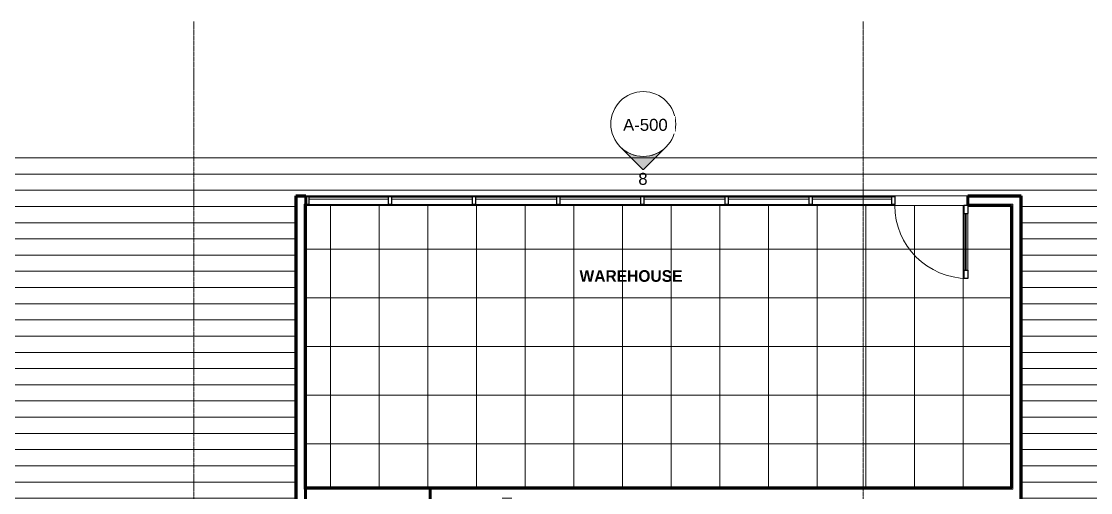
# Model space of a CAD drawing. Header units: inches. Extents: x 30 to 2293, y -1876 to -115.
# Drawn here: x 625 to 1153, y -347 to -115 of the extents above; entities that cross this region are included whole.
import ezdxf

# ---------------------------------------------------------------- set-up
doc = ezdxf.new("R2010")
doc.units = ezdxf.units.IN
doc.header["$MEASUREMENT"] = 0
doc.linetypes.add('Grid Line 1_2_', pattern=[0.875, 0.5, -0.125, 0.125, -0.125])
for name, color, linetype, lineweight in [('A-AREA-IDEN', 2, 'Continuous', 9), ('A-CLNG-PATT', 13, 'Continuous', 18), ('A-DOOR', 31, 'Continuous', 18), ('A-DOOR-GLAZ', 31, 'Continuous', 40), ('A-GLAZ-CURT', 52, 'Continuous', 9), ('A-GLAZ-CWMG', 51, 'Continuous', 9), ('A-ROOF-PATT', 132, 'Continuous', 18), ('A-WALL', 113, 'Continuous', 18), ('A-WALL-PATT', 111, 'Continuous', 60), ('G-ANNO-SYMB', 111, 'Continuous', 9), ('I-WALL', 2, 'Continuous', 18), ('S-GRID', 1, 'Continuous', 9)]:
    doc.layers.add(name, color=color, linetype=linetype, lineweight=lineweight)
doc.styles.add('Arial', font='arial.ttf', dxfattribs={"height": 5.901198})
doc.styles.add('Century Gothic_B', font='GOTHICB.TTF', dxfattribs={"height": 5.744479})
pattern_1 = [(0, (0, 0), (20.48, 5.12), [0.845, -14.515, 0.845, -14.515, -81.92]), (0, (0, 0), (20.48, 5.12), [-30.72, 0.845, -29.875, 0.845, -14.515, -35.84]), (0, (0, 0), (20.48, 5.12), [-76.8, 0.845, -9.395, 0.845, -24.755]), (120, (7.68, 2.56), (-14.67405, 15.1762), [0.845, -14.515, 0.845, -14.515, -81.92]), (120, (7.68, 2.56), (-14.67405, 15.1762), [-30.72, 0.845, -29.875, 0.845, -14.515, -35.84]), (120, (7.68, 2.56), (-14.67405, 15.1762), [-76.8, 0.845, -9.395, 0.845, -24.755]), (240, (10.24, 12.8), (-5.80595, -20.2962), [0.845, -14.515, 0.845, -14.515, -81.92]), (240, (10.24, 12.8), (-5.80595, -20.2962), [-30.72, 0.845, -29.875, 0.845, -14.515, -35.84]), (240, (10.24, 12.8), (-5.80595, -20.2962), [-76.8, 0.845, -9.395, 0.845, -24.755])]

# ---------------------------------------------------------------- blocks, each defined once
blk = doc.blocks.new('Open Source Metal Building_Exterior_rvt-1-REFLECTED CEILING PLAN - OFFICE ANNEX')
at = {"layer": 'A-ROOF-PATT', "lineweight": 9}
h = blk.add_hatch(dxfattribs=at)
h.set_pattern_fill('FP_35', style=0, pattern_type=2)
h.set_pattern_definition([(180, (-24239.079, 22238.233), (1e-15, 7.993), [])])
h.paths.add_polyline_path([(1370.17, -687.71), (1370.2, -687.66), (1370.2, -679.28), (1370.04, -678.9), (1369.65, -678.74), (1368.31, -678.74), (1368.31, -678.47), (1372.31, -678.47), (1372.31, -678.74), (1370.97, -678.74), (1370.59, -678.9), (1370.43, -679.28), (1370.45, -687.71), (1700.17, -687.71), (1700.2, -687.66), (1700.2, -679.28), (1700.04, -678.9), (1699.65, -678.74), (1698.31, -678.74), (1698.31, -678.47), (1702.31, -678.47), (1702.31, -678.74), (1700.97, -678.74), (1700.59, -678.9), (1700.43, -679.35), (1700.45, -687.71), (2030.17, -687.71), (2030.2, -687.66), (2030.2, -679.28), (2030.04, -678.9), (2029.65, -678.74), (2028.31, -678.74), (2028.31, -678.47), (2032.31, -678.47), (2032.31, -678.74), (2030.97, -678.74), (2030.59, -678.9), (2030.43, -679.35), (2030.45, -687.71), (2210.16, -687.71), (2210.16, -179.33), (126.52, -179.33), (126.52, -687.71), (380.17, -687.71), (380.2, -687.66), (380.2, -679.28), (380.04, -678.9), (379.65, -678.74), (378.31, -678.74), (378.31, -678.47), (382.31, -678.47), (382.31, -678.74), (380.97, -678.74), (380.59, -678.9), (380.43, -679.35), (380.45, -687.71), (710.17, -687.71), (710.2, -687.66), (710.2, -679.28), (710.04, -678.9), (709.65, -678.74), (708.31, -678.74), (708.31, -678.47), (712.31, -678.47), (712.31, -678.74), (710.97, -678.74), (710.59, -678.9), (710.43, -679.35), (710.45, -687.71), (760.61, -687.71), (760.61, -200.84), (1118.36, -200.84), (1118.36, -448.84), (1039.36, -448.84), (1039.36, -571.59), (1118.36, -571.59), (1118.36, -687.71), (1370.04, -687.71)], flags=0)
h.paths.add_polyline_path([(852.8, -687.71), (1040.17, -687.71), (1040.2, -687.66), (1040.2, -679.28), (1040.04, -678.9), (1039.65, -678.74), (1038.31, -678.74), (1038.31, -678.47), (1042.31, -678.47), (1042.31, -678.74), (1040.97, -678.74), (1040.59, -678.9), (1040.43, -679.35), (1040.45, -687.71), (1113.61, -687.71), (1113.61, -675.59), (765.36, -675.59), (765.36, -687.71), (777.65, -687.71)], flags=0)
h.paths.add_polyline_path([(882.26, -639.09), (887.01, -639.09), (887.01, -636.71), (882.26, -636.71)], flags=0)
h.paths.add_polyline_path([(765.36, -576.34), (826.86, -576.34), (826.86, -571.59), (765.36, -571.59)], flags=0)
h.paths.add_polyline_path([(826.86, -448.84), (826.86, -444.09), (765.36, -444.09), (765.36, -448.84), (777.65, -448.84)], flags=0)
h.paths.add_polyline_path([(1031.23, -383.71), (1035.36, -383.71), (1035.36, -381.34), (1030.61, -381.34), (1030.61, -383.71)], flags=0)
h.paths.add_polyline_path([(862.26, -383.71), (867.01, -383.71), (867.01, -349.59), (862.26, -349.59), (862.26, -379.34)], flags=0)
at = {"layer": 'S-GRID', "linetype": 'Grid Line 1_2_'}
for p, q in [((710.31, -114.83), (710.31, -1843.89)), ((1040.31, -114.83), (1040.31, -1843.89))]:
    blk.add_line(p, q, dxfattribs=at)
blk = doc.blocks.new('System Panel - Glazed-700942-REFLECTED CEILING PLAN - OFFICE ANNEX')
at = {"layer": 'A-GLAZ-CURT', "lineweight": 18}
for p, q in [((-19.625, 0.75), (-19.625, 1.75)), ((-19.625, 1.75), (19.625, 1.75)), ((19.625, 0.75), (-19.625, 0.75)), ((19.625, 1.75), (19.625, 0.75))]:
    blk.add_line(p, q, dxfattribs=at)
blk = doc.blocks.new('Rectangular Mullion - 2_5_ x 5_ rectangular-700938-REFLECTED CEILING PLAN - OFFICE ANNEX')
at = {"layer": 'A-GLAZ-CWMG'}
for p, q in [((1015.23, -201.21), (1054.48, -201.21)), ((1015.23, -205.21), (1054.48, -205.21))]:
    blk.add_line(p, q, dxfattribs=at)
blk = doc.blocks.new('Rectangular Mullion - 2_5_ x 5_ rectangular-613860-REFLECTED CEILING PLAN - OFFICE ANNEX')
at = {"layer": 'A-GLAZ-CWMG', "lineweight": 30}
for p, q in [((0, 2), (-1.5, 2)), ((-1.5, 2), (-1.5, -2)), ((0, -2), (0, 2)), ((-1.5, -2), (0, -2))]:
    blk.add_line(p, q, dxfattribs=at)
blk = doc.blocks.new('Rectangular Mullion - 2_5_ x 5_ rectangular-613861-REFLECTED CEILING PLAN - OFFICE ANNEX')
at = {"layer": 'A-GLAZ-CWMG', "lineweight": 30}
for p, q in [((-1.5, 2), (0, 2)), ((-1.5, -2), (-1.5, 2)), ((0, 2), (0, -2)), ((0, -2), (-1.5, -2))]:
    blk.add_line(p, q, dxfattribs=at)
blk = doc.blocks.new('System Panel - Glazed-700943-REFLECTED CEILING PLAN - OFFICE ANNEX')
at = {"layer": 'A-GLAZ-CURT', "lineweight": 18}
for p, q in [((-20, 0.75), (-20, 1.75)), ((-20, 1.75), (20, 1.75)), ((20, 0.75), (-20, 0.75)), ((20, 1.75), (20, 0.75))]:
    blk.add_line(p, q, dxfattribs=at)
blk = doc.blocks.new('System Panel - Glazed-700944-REFLECTED CEILING PLAN - OFFICE ANNEX')
at = {"layer": 'A-GLAZ-CURT', "lineweight": 18}
for p, q in [((-20, 0.75), (-20, 1.75)), ((-20, 1.75), (20, 1.75)), ((20, 0.75), (-20, 0.75)), ((20, 1.75), (20, 0.75))]:
    blk.add_line(p, q, dxfattribs=at)
blk = doc.blocks.new('Rectangular Mullion - 2_5_ x 5_ rectangular-700940-REFLECTED CEILING PLAN - OFFICE ANNEX')
at = {"layer": 'A-GLAZ-CWMG'}
for p, q in [((807.73, -201.21), (847.73, -201.21)), ((807.73, -205.21), (847.73, -205.21))]:
    blk.add_line(p, q, dxfattribs=at)
blk = doc.blocks.new('Rectangular Mullion - 2_5_ x 5_ rectangular-613858-REFLECTED CEILING PLAN - OFFICE ANNEX')
at = {"layer": 'A-GLAZ-CWMG', "lineweight": 30}
for p, q in [((0.75, 2), (-0.75, 2)), ((-0.75, 2), (-0.75, -2)), ((0.75, -2), (0.75, 2)), ((-0.75, -2), (0.75, -2))]:
    blk.add_line(p, q, dxfattribs=at)
blk = doc.blocks.new('Single-Glass 1 - 36_ x 84_-564716-REFLECTED CEILING PLAN - OFFICE ANNEX')
at = {"layer": 'A-DOOR', "lineweight": 30}
for p, q in [((16, -2.375), (16, -6.375)), ((18, -2.375), (16, -2.375)), ((18, -2.375), (18, -6.375)), ((16, -6.375), (18, -6.375)), ((16, -34.375), (16, -38.375)), ((16, -34.375), (18, -34.375)), ((18, -34.375), (18, -38.375)), ((18, -38.375), (16, -38.375))]:
    blk.add_line(p, q, dxfattribs=at)
at = {"layer": 'A-DOOR', "lineweight": 9}
for p, q in [((16, -6.375), (16, -34.375)), ((18, -6.375), (18, -34.375))]:
    blk.add_line(p, q, dxfattribs=at)
blk.add_arc((18, -2.375), 36, 180, 270, dxfattribs=at)
at = {"layer": 'A-DOOR-GLAZ'}
blk.add_line((17, -34.375), (17, -6.375), dxfattribs=at)
blk = doc.blocks.new('Elevation - Filled Arrow-152140-REFLECTED CEILING PLAN - OFFICE ANNEX')
at = {"layer": 'G-ANNO-SYMB'}
blk.add_circle((0, 0), 0.25, dxfattribs=at)
blk = doc.blocks.new('Elevation - Filled Arrow-151867-REFLECTED CEILING PLAN - OFFICE ANNEX')
at = {"layer": 'G-ANNO-SYMB'}
h = blk.add_hatch(color=256, dxfattribs=at)
edge = h.paths.add_edge_path(flags=0)
edge.add_line((0, 0.3536), (0.1768, 0.1768))
edge.add_arc((0, 0), 0.25, 45, 135)
edge.add_line((-0.1768, 0.1768), (0, 0.3536))
for p, q in [((0, 0.3536), (-0.1768, 0.1768)), ((0, 0.3536), (-0.1768, 0.1768)), ((0.1768, 0.1768), (0, 0.3536)), ((0.1768, 0.1768), (0, 0.3536))]:
    blk.add_line(p, q, dxfattribs=at)
blk.add_arc((0, 0), 0.25, 45, 135, dxfattribs=at)

msp = doc.modelspace()

# ---------------------------------------------------------------- hatches: boundary and pattern name
at = {"layer": 'A-CLNG-PATT'}
h = msp.add_hatch(dxfattribs=at)
h.set_pattern_fill('FP_30', color=256, style=0, pattern_type=2)
h.set_pattern_definition([(180, (945.61, -275.21), (3e-15, 24), []), (90, (945.61, -275.21), (24, -1e-15), [])])
h.paths.add_polyline_path([(765.36, -344.84), (1113.61, -344.84), (1113.61, -205.59), (765.36, -205.59), (765.36, -279.33)], flags=0)
at = {"layer": 'A-WALL-PATT', "lineweight": 9}
h = msp.add_hatch(dxfattribs=at)
h.set_pattern_fill('FP_1', color=256, style=0, pattern_type=2)
h.set_pattern_definition(pattern_1)
h.paths.add_polyline_path([(760.61, -344.84), (761.23, -344.84), (761.23, -200.84), (760.61, -200.84), (760.61, -279.33)], flags=0)
h = msp.add_hatch(dxfattribs=at)
h.set_pattern_fill('FP_1', color=256, style=0, pattern_type=2)
h.set_pattern_definition(pattern_1)
h.paths.add_polyline_path([(764.73, -345.46), (765.36, -345.46), (765.36, -204.96), (764.73, -204.96), (764.73, -344.84)], flags=0)
h = msp.add_hatch(dxfattribs=at)
h.set_pattern_fill('FP_1', color=256, style=0, pattern_type=2)
h.set_pattern_definition(pattern_1)
h.paths.add_polyline_path([(1114.23, -345.46), (1114.23, -204.96), (1113.61, -204.96), (1113.61, -345.46)], flags=0)
h = msp.add_hatch(dxfattribs=at)
h.set_pattern_fill('FP_1', color=256, style=0, pattern_type=2)
h.set_pattern_definition(pattern_1)
h.paths.add_polyline_path([(1117.73, -344.84), (1118.36, -344.84), (1118.36, -200.84), (1117.73, -200.84), (1117.73, -279.33)], flags=0)
h = msp.add_hatch(dxfattribs=at)
h.set_pattern_fill('FP_1', color=256, style=0, pattern_type=2)
h.set_pattern_definition(pattern_1)
h.paths.add_polyline_path([(760.61, -345.46), (761.23, -345.46), (761.23, -344.84), (760.61, -344.84)], flags=0)
h.paths.add_polyline_path([(777.65, -345.46), (1113.61, -345.46), (1113.61, -344.84), (765.36, -344.84), (765.36, -345.46)], flags=0)
h.paths.add_polyline_path([(1117.73, -345.46), (1118.36, -345.46), (1118.36, -344.84), (1117.73, -344.84)], flags=0)
h = msp.add_hatch(dxfattribs=at)
h.set_pattern_fill('FP_1', color=256, style=0, pattern_type=2)
h.set_pattern_definition(pattern_1)
h.paths.add_polyline_path([(761.23, -688.46), (761.23, -345.46), (760.61, -345.46), (760.61, -688.46)], flags=0)
h = msp.add_hatch(dxfattribs=at)
h.set_pattern_fill('FP_1', color=256, style=0, pattern_type=2)
h.set_pattern_definition(pattern_1)
h.paths.add_polyline_path([(765.36, -345.46), (826.86, -345.46), (826.86, -344.84), (765.36, -344.84)], flags=0)
h = msp.add_hatch(dxfattribs=at)
h.set_pattern_fill('FP_1', color=256, style=0, pattern_type=2)
h.set_pattern_definition(pattern_1)
h.paths.add_polyline_path([(1117.73, -448.21), (1118.36, -448.21), (1118.36, -345.46), (1117.73, -345.46), (1117.73, -444.71)], flags=0)

# ---------------------------------------------------------------- linework, layer by layer
at = {"layer": 'A-WALL'}
for p, q in [((761.23, -688.46), (761.23, -201.46)), ((765.48, -201.46), (761.23, -201.46)), ((764.73, -345.46), (764.73, -204.96)), ((765.48, -204.96), (764.73, -204.96)), ((1091.98, -201.46), (1117.73, -201.46)), ((1091.98, -204.96), (1114.23, -204.96)), ((1114.23, -345.46), (1114.23, -204.96)), ((1117.73, -448.21), (1117.73, -201.46)), ((764.73, -345.46), (826.86, -345.46)), ((1114.23, -345.46), (826.86, -345.46)), ((1113.61, -344.84), (1113.61, -345.46))]:
    msp.add_line(p, q, dxfattribs=at)
at = {"layer": 'I-WALL', "lineweight": 60}
for p, q in [((760.61, -688.46), (760.61, -200.84)), ((760.61, -200.84), (765.48, -200.84)), ((765.36, -205.59), (765.36, -386.09)), ((765.48, -205.59), (765.36, -205.59)), ((765.48, -200.84), (765.48, -205.59)), ((1091.98, -205.59), (1091.98, -200.84)), ((1091.98, -200.84), (1118.36, -200.84)), ((1113.61, -205.59), (1091.98, -205.59)), ((1113.61, -344.84), (1113.61, -205.59)), ((1118.36, -200.84), (1118.36, -448.84)), ((765.36, -344.84), (1113.61, -344.84)), ((826.86, -344.84), (826.86, -350.46))]:
    msp.add_line(p, q, dxfattribs=at)
at = {"layer": 'I-WALL'}
for p, q in [((1091.98, -200.84), (765.48, -200.84)), ((765.48, -205.59), (1091.98, -205.59)), ((1055.98, -201.21), (1055.98, -200.84)), ((1055.98, -205.59), (1055.98, -205.21))]:
    msp.add_line(p, q, dxfattribs=at)

# ---------------------------------------------------------------- block references
at = {"layer": 'A-DOOR'}
msp.add_blockref('Single-Glass 1 - 36_ x 84_-564716-REFLECTED CEILING PLAN - OFFICE ANNEX', (1073.98, -203.21), dxfattribs=at)
at = {"layer": 'A-GLAZ-CURT'}
for name, p in [('System Panel - Glazed-700942-REFLECTED CEILING PLAN - OFFICE ANNEX', (786.61, -203.21)), ('System Panel - Glazed-700943-REFLECTED CEILING PLAN - OFFICE ANNEX', (827.73, -203.21)), ('System Panel - Glazed-700943-REFLECTED CEILING PLAN - OFFICE ANNEX', (869.23, -203.21)), ('System Panel - Glazed-700943-REFLECTED CEILING PLAN - OFFICE ANNEX', (910.73, -203.21)), ('System Panel - Glazed-700943-REFLECTED CEILING PLAN - OFFICE ANNEX', (952.23, -203.21)), ('System Panel - Glazed-700944-REFLECTED CEILING PLAN - OFFICE ANNEX', (993.73, -203.21)), ('System Panel - Glazed-700942-REFLECTED CEILING PLAN - OFFICE ANNEX', (1034.86, -203.21))]:
    msp.add_blockref(name, p, dxfattribs=at)
at = {"layer": 'A-GLAZ-CWMG', "rotation": 180}
msp.add_blockref('Rectangular Mullion - 2_5_ x 5_ rectangular-613861-REFLECTED CEILING PLAN - OFFICE ANNEX', (765.48, -203.21), dxfattribs=at)
at = {"layer": 'A-GLAZ-CWMG'}
for name, p in [('Rectangular Mullion - 2_5_ x 5_ rectangular-700938-REFLECTED CEILING PLAN - OFFICE ANNEX', (-248.25, 0)), ('Rectangular Mullion - 2_5_ x 5_ rectangular-700940-REFLECTED CEILING PLAN - OFFICE ANNEX', (0, 0)), ('Rectangular Mullion - 2_5_ x 5_ rectangular-700940-REFLECTED CEILING PLAN - OFFICE ANNEX', (41.5, 0)), ('Rectangular Mullion - 2_5_ x 5_ rectangular-700940-REFLECTED CEILING PLAN - OFFICE ANNEX', (83, 0)), ('Rectangular Mullion - 2_5_ x 5_ rectangular-700940-REFLECTED CEILING PLAN - OFFICE ANNEX', (124.5, 0)), ('Rectangular Mullion - 2_5_ x 5_ rectangular-700940-REFLECTED CEILING PLAN - OFFICE ANNEX', (166, 0)), ('Rectangular Mullion - 2_5_ x 5_ rectangular-700938-REFLECTED CEILING PLAN - OFFICE ANNEX', (0, 0))]:
    msp.add_blockref(name, p, dxfattribs=at)
at = {"layer": 'A-GLAZ-CWMG', "extrusion": (0, 0, -1), "rotation": 180}
for name, p in [('Rectangular Mullion - 2_5_ x 5_ rectangular-613858-REFLECTED CEILING PLAN - OFFICE ANNEX', (-806.98, -203.21)), ('Rectangular Mullion - 2_5_ x 5_ rectangular-613858-REFLECTED CEILING PLAN - OFFICE ANNEX', (-848.48, -203.21)), ('Rectangular Mullion - 2_5_ x 5_ rectangular-613858-REFLECTED CEILING PLAN - OFFICE ANNEX', (-889.98, -203.21)), ('Rectangular Mullion - 2_5_ x 5_ rectangular-613858-REFLECTED CEILING PLAN - OFFICE ANNEX', (-931.48, -203.21)), ('Rectangular Mullion - 2_5_ x 5_ rectangular-613858-REFLECTED CEILING PLAN - OFFICE ANNEX', (-972.98, -203.21)), ('Rectangular Mullion - 2_5_ x 5_ rectangular-613858-REFLECTED CEILING PLAN - OFFICE ANNEX', (-1014.48, -203.21)), ('Rectangular Mullion - 2_5_ x 5_ rectangular-613860-REFLECTED CEILING PLAN - OFFICE ANNEX', (-1055.98, -203.21))]:
    msp.add_blockref(name, p, dxfattribs=at)
at = {"layer": 'G-ANNO-SYMB', "xscale": 63.99999999999997, "yscale": 63.99999999999997, "zscale": 63.99999999999997}
msp.add_blockref('Elevation - Filled Arrow-152140-REFLECTED CEILING PLAN - OFFICE ANNEX', (931.9, -165.44), dxfattribs=at)
at = {"layer": 'G-ANNO-SYMB', "extrusion": (0, 0, -1), "xscale": 63.99999999999997, "yscale": 63.99999999999997, "zscale": 63.99999999999997, "rotation": 180}
msp.add_blockref('Elevation - Filled Arrow-151867-REFLECTED CEILING PLAN - OFFICE ANNEX', (-931.9, -165.44), dxfattribs=at)

# ---------------------------------------------------------------- texts
at = {"layer": 'A-AREA-IDEN', "insert": (925.87, -237.52), "char_height": 5.744, "width": 56.808, "attachment_point": 2, "line_spacing_factor": 0.984796, "style": 'Century Gothic_B'}
msp.add_mtext('WAREHOUSE', dxfattribs=at)

# ---------------------------------------------------------------- next in the draw order: texts
at = {"layer": 'G-ANNO-SYMB', "attachment_point": 2, "line_spacing_factor": 0.938532, "style": 'Arial', "bg_fill": 3, "box_fill_scale": 1.25, "bg_fill_color": 0, "bg_fill_transparency": 0}
for s, insert, char_height, width in [('A-500', (932.97, -162.9), 5.901, 26.208), ('8', (931.75, -189.54), 5.9, 5.472)]:
    msp.add_mtext(s, dxfattribs=dict(at, insert=insert, char_height=char_height, width=width))

# ---------------------------------------------------------------- next in the draw order: block references
at = {"lineweight": 5}
msp.add_blockref('Open Source Metal Building_Exterior_rvt-1-REFLECTED CEILING PLAN - OFFICE ANNEX', (0, 0), dxfattribs=at)

doc.saveas('drawing.dxf')
